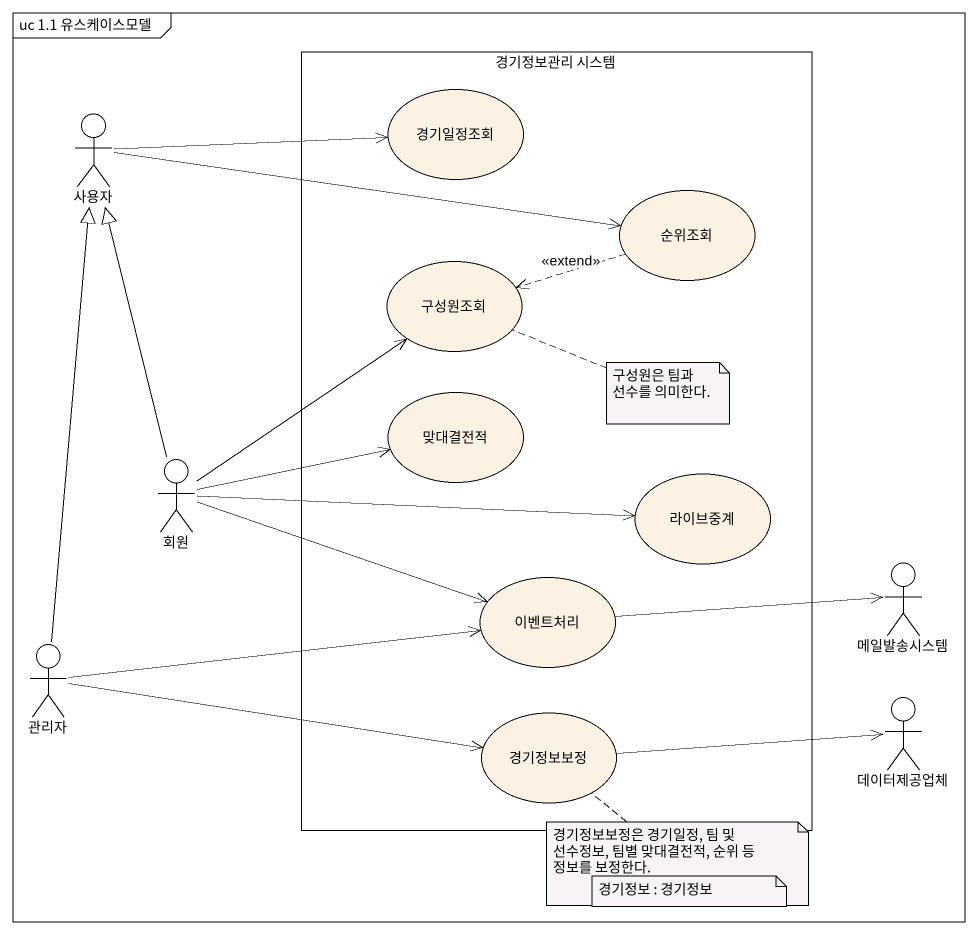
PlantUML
@startuml
mainframe uc 1.1 유스케이스모델
rectangle "경기정보관리 시스템" as 경기정보관리_시스템 {
  usecase 경기일정조회
  usecase 순위조회
  usecase 구성원조회
  usecase 맞대결전적
  usecase 라이브중계
  usecase 이벤트처리
  usecase 경기정보보정
}
actor 사용자
actor 회원
actor 메일발송시스템
actor 관리자
actor 데이터제공업체
사용자 -right-> 경기일정조회
사용자 -right-> 순위조회
순위조회 .left.> 구성원조회 : <<extend>>
회원 -up-|> 사용자
회원 -up-> 구성원조회
회원 -right-> 맞대결전적
회원 -right-> 라이브중계
회원 -right-> 이벤트처리
이벤트처리 -right-> 메일발송시스템
관리자 -up-|> 사용자
관리자 -right-> 이벤트처리
관리자 -right-> 경기정보보정
경기정보보정 -right-> 데이터제공업체
note right of 구성원조회 : 구성원은 팀과 선수를 의미한다.
note bottom of 경기정보보정 : 경기정보보정은 경기일정, 팀 및 선수정보, 팀별 맞대결전적, 순위 등 정보를 보정한다.
note as N3
  경기정보 : 경기정보
end note
@enduml
